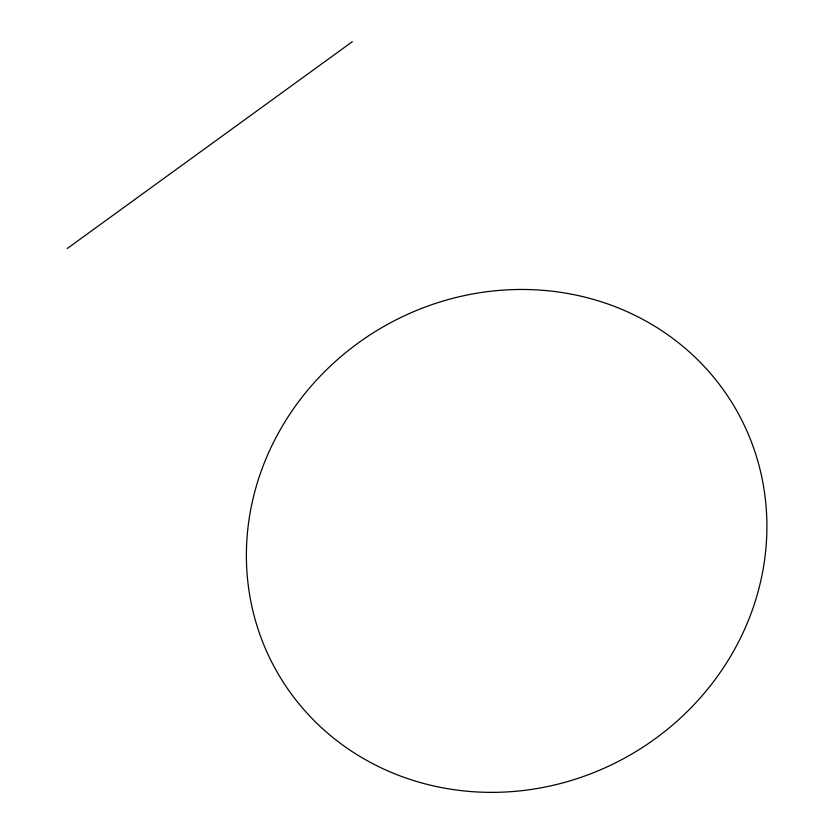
<?xml version="1.0" encoding="UTF-8"?>
<svg xmlns="http://www.w3.org/2000/svg" width="834" height="834" viewBox="0 0 834 834"><rect width="100%" height="100%" fill="white"/><g stroke="black" fill="none" stroke-linecap="round" stroke-linejoin="round"><path stroke-width="1.25" d="M67.262 248.501L352.313 41.7M491.153 792.363A264.357 247.135 -29.6 0 0 739.383 415.561A264.357 247.135 -29.6 0 0 289.388 414.832A264.357 247.135 -29.6 0 0 491.153 792.363"/></g></svg>
